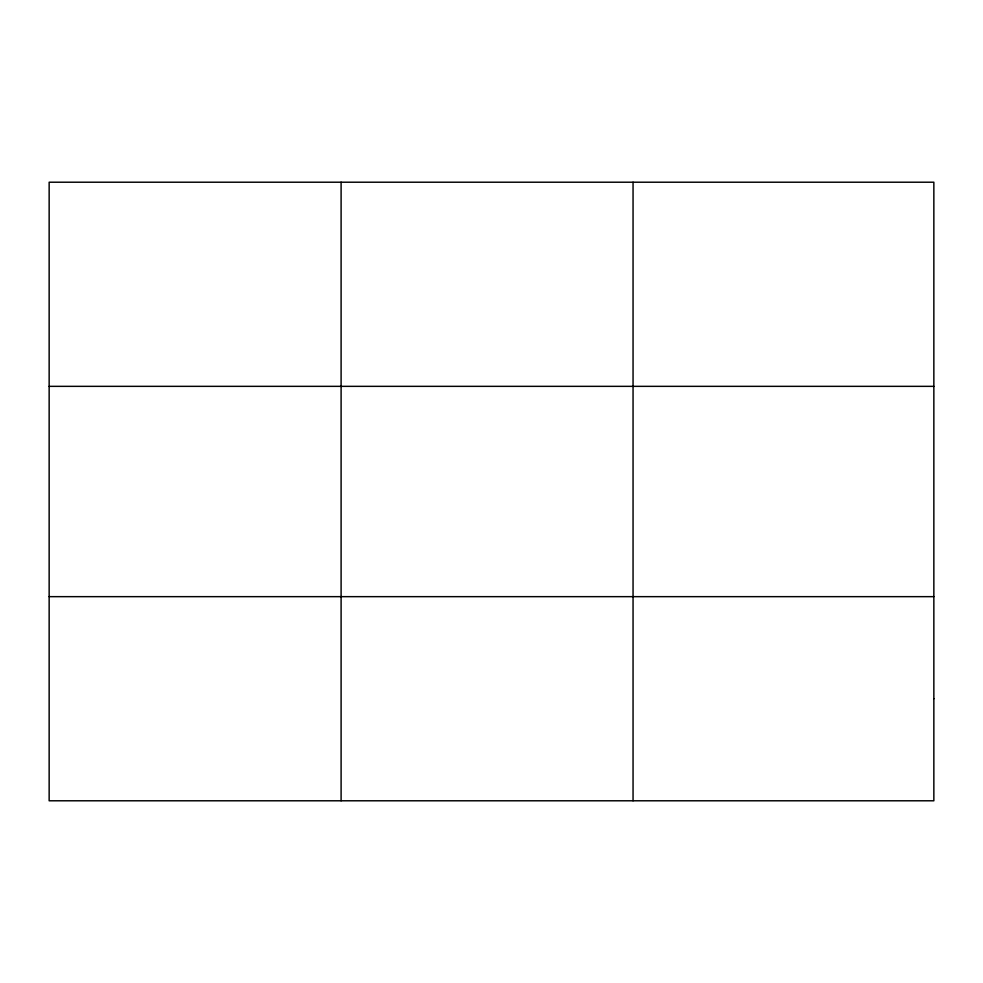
<?xml version="1.0" encoding="UTF-8"?>
<svg xmlns="http://www.w3.org/2000/svg" width="983" height="983" viewBox="0 0 983 983"><rect width="100%" height="100%" fill="white"/><g stroke="black" fill="none" stroke-linecap="round" stroke-linejoin="round"><path stroke-width="1.47" d="M341.101 800.789L341.101 182.211M633.052 800.789L633.052 182.211M49.15 386.344L933.85 386.344M49.15 596.656L933.85 596.656M933.85 698.716L933.85 800.789L49.15 800.789L49.15 182.211L933.85 182.211L933.85 698.716"/></g></svg>
